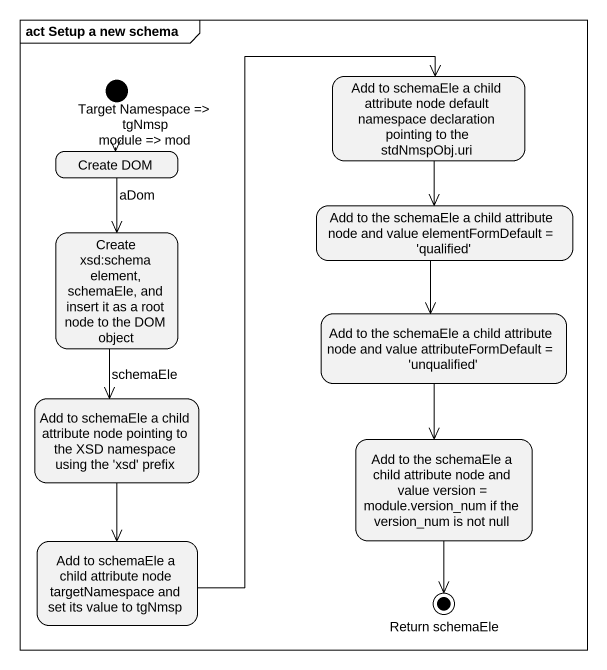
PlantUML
@startuml
mainframe act Setup a new schema
hide empty description
state "Add to schemaEle a child attribute node default namespace declaration pointing to the stdNmspObj.uri" as Add_to_schemaEle_a_child
state "Create DOM" as Create_DOM
state "Create xsd:schema element, schemaEle, and insert it as a root node to the DOM object" as Create_xsd_schema_element
state "Add to the schemaEle a child attribute node and value elementFormDefault = 'qualified'" as Add_to_the_schemaEle_a
state "Add to the schemaEle a child attribute node and value attributeFormDefault = 'unqualified'" as Add_to_the_schemaEle_a_2
state "Add to schemaEle a child attribute node pointing to the XSD namespace using the 'xsd' prefix" as Add_to_schemaEle_a_child_2
state "Add to the schemaEle a child attribute node and value version = module.version_num if the version_num is not null" as Add_to_the_schemaEle_a_3
state "Add to schemaEle a child attribute node targetNamespace and set its value to tgNmsp" as Add_to_schemaEle_a_child_3
state "Return schemaEle" as Return_schemaEle <<end>>
[*] --> Create_DOM : Target Namespace => tgNmsp module => mod
Add_to_schemaEle_a_child --> Add_to_the_schemaEle_a
Create_DOM --> Create_xsd_schema_element : aDom
Create_xsd_schema_element --> Add_to_schemaEle_a_child_2 : schemaEle
Add_to_the_schemaEle_a --> Add_to_the_schemaEle_a_2
Add_to_the_schemaEle_a_2 --> Add_to_the_schemaEle_a_3
Add_to_schemaEle_a_child_2 --> Add_to_schemaEle_a_child_3
Add_to_the_schemaEle_a_3 --> Return_schemaEle
Add_to_schemaEle_a_child_3 -up-> Add_to_schemaEle_a_child
@enduml
